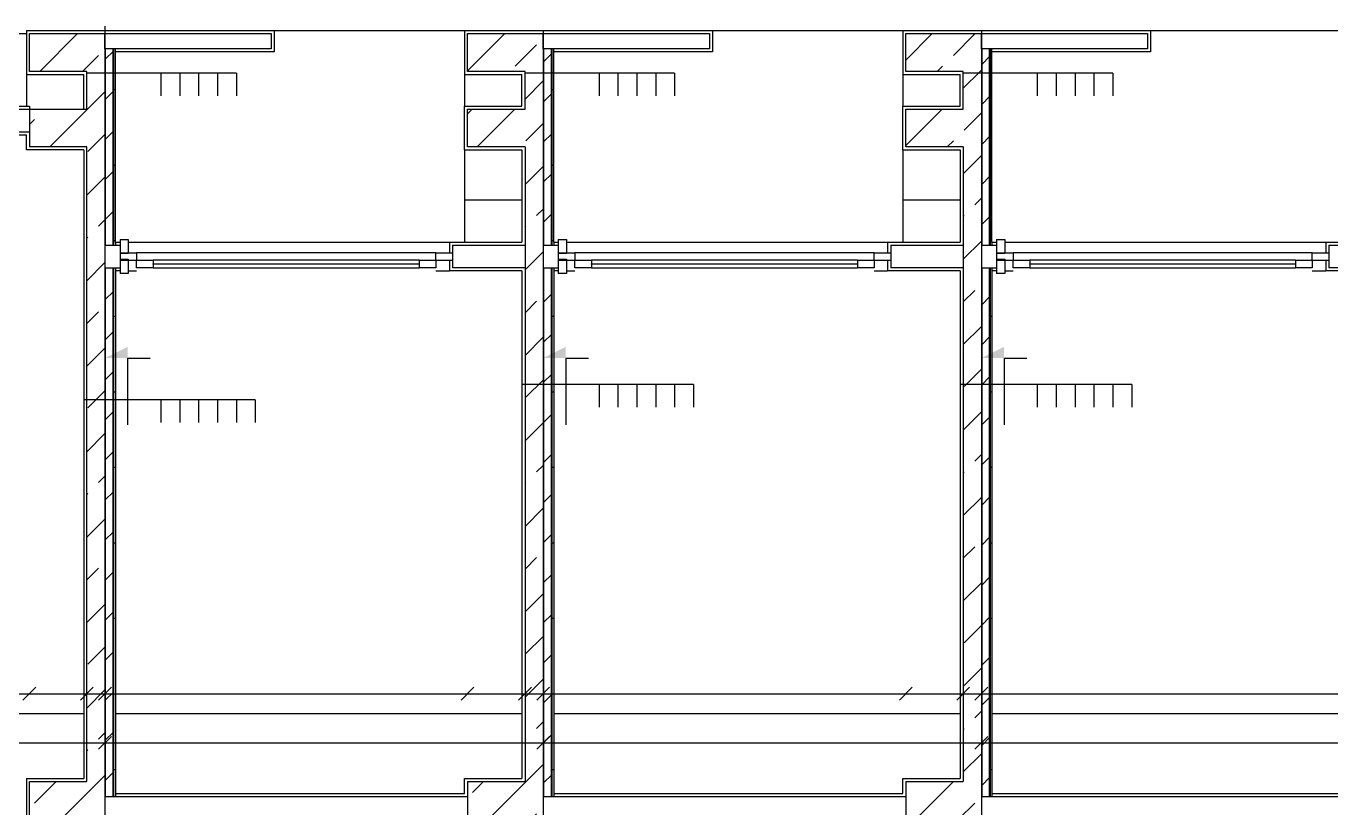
# Model space of a CAD drawing. Header units: metres. Extents: x -220 to 294, y -29 to 18.
# Drawn here: x -185.594 to -183.435, y -5.064 to -3.77 of the extents above; entities that cross this region are included whole.
import ezdxf

# ---------------------------------------------------------------- set-up
doc = ezdxf.new("R2010")
doc.units = ezdxf.units.M
doc.header["$MEASUREMENT"] = 0
doc.linetypes.add('DASHED4', pattern=[0.1875, 0.125, -0.0625])
for name, color, linetype in [('Cizgi', 7, 'Continuous'), ('Kesit_Kot', 7, 'Continuous'), ('Olculendirme', 7, 'Continuous'), ('Rota', 7, 'Continuous'), ('Standart', 7, 'Continuous'), ('Tarama', 7, 'Continuous')]:
    doc.layers.add(name, color=color, linetype=linetype)

msp = doc.modelspace()

# ---------------------------------------------------------------- hatches: boundary and pattern name
at = {"layer": 'Kesit_Kot', "linetype": 'Continuous', "lineweight": -3}
for points in [[(-185.4635, -4.3193), (-185.426, -4.3006), (-185.426, -4.3193)], [(-184.7385, -4.3193), (-184.701, -4.3006), (-184.701, -4.3193)], [(-184.0135, -4.3193), (-183.976, -4.3006), (-183.976, -4.3193)]]:
    msp.add_hatch(color=216, dxfattribs=at).paths.add_polyline_path(points)
at = {"layer": 'Tarama', "linetype": 'Continuous', "lineweight": -3}
h = msp.add_hatch(dxfattribs=at)
h.set_pattern_fill('ANSI33', color=58, scale=0.4, style=0)
h.paths.add_polyline_path([(-185.5885, -3.8449), (-185.5885, -3.7824), (-185.4635, -3.7824), (-185.4635, -3.8449)])
h = msp.add_hatch(dxfattribs=at)
h.set_pattern_fill('ANSI33', color=58, scale=0.4, style=0)
h.paths.add_polyline_path([(-184.8635, -3.8449), (-184.8635, -3.7824), (-184.7385, -3.7824), (-184.7385, -3.8449)])
h = msp.add_hatch(dxfattribs=at)
h.set_pattern_fill('ANSI33', color=58, scale=0.4, style=0)
h.paths.add_polyline_path([(-184.1385, -3.8449), (-184.1385, -3.7824), (-184.0135, -3.7824), (-184.0135, -3.8449)])
h = msp.add_hatch(dxfattribs=at)
h.set_pattern_fill('DOTS', color=38, scale=0.8, style=0)
h.paths.add_polyline_path([(-185.4635, -4.1324), (-185.4635, -3.8074), (-185.4623, -3.8074), (-185.4623, -4.1324)])
h = msp.add_hatch(dxfattribs=at)
h.set_pattern_fill('SACNCR', color=58, scale=0.5, style=0)
h.paths.add_polyline_path([(-185.4623, -4.1324), (-185.4623, -3.8074), (-185.4498, -3.8074), (-185.4498, -4.1324)])
h = msp.add_hatch(dxfattribs=at)
h.set_pattern_fill('DOTS', color=58, scale=0.8, style=0)
h.paths.add_polyline_path([(-185.4498, -4.1324), (-185.4498, -3.8074), (-185.4485, -3.8074), (-185.4485, -4.1324)])
h = msp.add_hatch(dxfattribs=at)
h.set_pattern_fill('NET', color=163, style=0)
h.paths.add_polyline_path([(-185.4485, -4.1324), (-185.4485, -3.8074), (-185.446, -3.8074), (-185.446, -4.1324)])
h = msp.add_hatch(dxfattribs=at)
h.set_pattern_fill('DOTS', color=38, scale=0.8, style=0)
h.paths.add_polyline_path([(-184.7385, -4.1324), (-184.7385, -3.8074), (-184.7373, -3.8074), (-184.7373, -4.1324)])
h = msp.add_hatch(dxfattribs=at)
h.set_pattern_fill('SACNCR', color=58, scale=0.5, style=0)
h.paths.add_polyline_path([(-184.7373, -4.1324), (-184.7373, -3.8074), (-184.7248, -3.8074), (-184.7248, -4.1324)])
h = msp.add_hatch(dxfattribs=at)
h.set_pattern_fill('DOTS', color=58, scale=0.8, style=0)
h.paths.add_polyline_path([(-184.7248, -4.1324), (-184.7248, -3.8074), (-184.7235, -3.8074), (-184.7235, -4.1324)])
h = msp.add_hatch(dxfattribs=at)
h.set_pattern_fill('NET', color=163, style=0)
h.paths.add_polyline_path([(-184.7235, -4.1324), (-184.7235, -3.8074), (-184.721, -3.8074), (-184.721, -4.1324)])
h = msp.add_hatch(dxfattribs=at)
h.set_pattern_fill('DOTS', color=38, scale=0.8, style=0)
h.paths.add_polyline_path([(-184.0135, -4.1324), (-184.0135, -3.8074), (-184.0123, -3.8074), (-184.0123, -4.1324)])
h = msp.add_hatch(dxfattribs=at)
h.set_pattern_fill('SACNCR', color=58, scale=0.5, style=0)
h.paths.add_polyline_path([(-184.0123, -4.1324), (-184.0123, -3.8074), (-183.9998, -3.8074), (-183.9998, -4.1324)])
h = msp.add_hatch(dxfattribs=at)
h.set_pattern_fill('DOTS', color=58, scale=0.8, style=0)
h.paths.add_polyline_path([(-183.9998, -4.1324), (-183.9998, -3.8074), (-183.9985, -3.8074), (-183.9985, -4.1324)])
h = msp.add_hatch(dxfattribs=at)
h.set_pattern_fill('NET', color=163, style=0)
h.paths.add_polyline_path([(-183.9985, -4.1324), (-183.9985, -3.8074), (-183.996, -3.8074), (-183.996, -4.1324)])
h = msp.add_hatch(dxfattribs=at)
h.set_pattern_fill('ANSI33', color=58, scale=0.4, style=0)
h.paths.add_polyline_path([(-185.4935, -3.9074), (-185.4935, -3.8449), (-185.4635, -3.8449), (-185.4635, -3.9074)])
h = msp.add_hatch(dxfattribs=at)
h.set_pattern_fill('ANSI33', color=58, scale=0.4, style=0)
h.paths.add_polyline_path([(-184.7685, -3.9074), (-184.7685, -3.8449), (-184.7385, -3.8449), (-184.7385, -3.9074)])
h = msp.add_hatch(dxfattribs=at)
h.set_pattern_fill('ANSI33', color=58, scale=0.4, style=0)
h.paths.add_polyline_path([(-184.0435, -3.9074), (-184.0435, -3.8449), (-184.0135, -3.8449), (-184.0135, -3.9074)])
h = msp.add_hatch(dxfattribs=at)
h.set_pattern_fill('ANSI33', color=58, scale=0.4, style=0)
h.paths.add_polyline_path([(-185.5885, -3.9699), (-185.5885, -3.9074), (-185.4635, -3.9074), (-185.4635, -3.9699)])
h = msp.add_hatch(dxfattribs=at)
h.set_pattern_fill('ANSI33', color=58, scale=0.4, style=0)
h.paths.add_polyline_path([(-184.8635, -3.9699), (-184.8635, -3.9074), (-184.7385, -3.9074), (-184.7385, -3.9699)])
h = msp.add_hatch(dxfattribs=at)
h.set_pattern_fill('ANSI33', color=58, scale=0.4, style=0)
h.paths.add_polyline_path([(-184.1385, -3.9699), (-184.1385, -3.9074), (-184.0135, -3.9074), (-184.0135, -3.9699)])
h = msp.add_hatch(dxfattribs=at)
h.set_pattern_fill('ANSI33', color=58, scale=0.4, style=0)
h.paths.add_polyline_path([(-185.4935, -5.0199), (-185.4935, -3.9699), (-185.4635, -3.9699), (-185.4635, -5.0199)])
h = msp.add_hatch(dxfattribs=at)
h.set_pattern_fill('ANSI33', color=58, scale=0.4, style=0)
h.paths.add_polyline_path([(-184.7685, -5.0199), (-184.7685, -3.9699), (-184.7385, -3.9699), (-184.7385, -5.0199)])
h = msp.add_hatch(dxfattribs=at)
h.set_pattern_fill('ANSI33', color=58, scale=0.4, style=0)
h.paths.add_polyline_path([(-184.0435, -5.0199), (-184.0435, -3.9699), (-184.0135, -3.9699), (-184.0135, -5.0199)])
h = msp.add_hatch(dxfattribs=at)
h.set_pattern_fill('DOTS', color=38, scale=0.8, style=0)
h.paths.add_polyline_path([(-185.4635, -5.0449), (-185.4635, -4.1699), (-185.4623, -4.1699), (-185.4623, -5.0449)])
h = msp.add_hatch(dxfattribs=at)
h.set_pattern_fill('SACNCR', color=58, scale=0.5, style=0)
h.paths.add_polyline_path([(-185.4623, -5.0449), (-185.4623, -4.1699), (-185.4498, -4.1699), (-185.4498, -5.0449)])
h = msp.add_hatch(dxfattribs=at)
h.set_pattern_fill('DOTS', color=58, scale=0.8, style=0)
h.paths.add_polyline_path([(-185.4498, -5.0449), (-185.4498, -4.1699), (-185.4485, -4.1699), (-185.4485, -5.0449)])
h = msp.add_hatch(dxfattribs=at)
h.set_pattern_fill('NET', color=163, style=0)
h.paths.add_polyline_path([(-185.4485, -5.0449), (-185.4485, -4.1699), (-185.446, -4.1699), (-185.446, -5.0449)])
h = msp.add_hatch(dxfattribs=at)
h.set_pattern_fill('DOTS', color=38, scale=0.8, style=0)
h.paths.add_polyline_path([(-184.7385, -5.0449), (-184.7385, -4.1699), (-184.7373, -4.1699), (-184.7373, -5.0449)])
h = msp.add_hatch(dxfattribs=at)
h.set_pattern_fill('SACNCR', color=58, scale=0.5, style=0)
h.paths.add_polyline_path([(-184.7373, -5.0449), (-184.7373, -4.1699), (-184.7248, -4.1699), (-184.7248, -5.0449)])
h = msp.add_hatch(dxfattribs=at)
h.set_pattern_fill('DOTS', color=58, scale=0.8, style=0)
h.paths.add_polyline_path([(-184.7248, -5.0449), (-184.7248, -4.1699), (-184.7235, -4.1699), (-184.7235, -5.0449)])
h = msp.add_hatch(dxfattribs=at)
h.set_pattern_fill('NET', color=163, style=0)
h.paths.add_polyline_path([(-184.7235, -5.0449), (-184.7235, -4.1699), (-184.721, -4.1699), (-184.721, -5.0449)])
h = msp.add_hatch(dxfattribs=at)
h.set_pattern_fill('DOTS', color=38, scale=0.8, style=0)
h.paths.add_polyline_path([(-184.0135, -5.0449), (-184.0135, -4.1699), (-184.0123, -4.1699), (-184.0123, -5.0449)])
h = msp.add_hatch(dxfattribs=at)
h.set_pattern_fill('SACNCR', color=58, scale=0.5, style=0)
h.paths.add_polyline_path([(-184.0123, -5.0449), (-184.0123, -4.1699), (-183.9998, -4.1699), (-183.9998, -5.0449)])
h = msp.add_hatch(dxfattribs=at)
h.set_pattern_fill('DOTS', color=58, scale=0.8, style=0)
h.paths.add_polyline_path([(-183.9998, -5.0449), (-183.9998, -4.1699), (-183.9985, -4.1699), (-183.9985, -5.0449)])
h = msp.add_hatch(dxfattribs=at)
h.set_pattern_fill('NET', color=163, style=0)
h.paths.add_polyline_path([(-183.9985, -5.0449), (-183.9985, -4.1699), (-183.996, -4.1699), (-183.996, -5.0449)])
h = msp.add_hatch(dxfattribs=at)
h.set_pattern_fill('ANSI33', color=58, scale=0.4, style=0)
h.paths.add_polyline_path([(-185.5885, -5.0824), (-185.5885, -5.0199), (-185.4635, -5.0199), (-185.4635, -5.0824)])
h = msp.add_hatch(dxfattribs=at)
h.set_pattern_fill('ANSI33', color=58, scale=0.4, style=0)
h.paths.add_polyline_path([(-184.8635, -5.0824), (-184.8635, -5.0199), (-184.7385, -5.0199), (-184.7385, -5.0824)])
h = msp.add_hatch(dxfattribs=at)
h.set_pattern_fill('ANSI33', color=58, scale=0.4, style=0)
h.paths.add_polyline_path([(-184.1385, -5.0824), (-184.1385, -5.0199), (-184.0135, -5.0199), (-184.0135, -5.0824)])

# ---------------------------------------------------------------- linework, layer by layer
at = {"layer": 'Cizgi', "color": 73, "linetype": 'DASHED4', "lineweight": -3}
for points in [[(-184.7385, -2.2699), (-184.7385, -3.7774)], [(-184.0135, -2.2699), (-184.0135, -3.7774)], [(-185.4635, -3.7699), (-185.4635, -6.2074)], [(-184.7385, -3.7774), (-184.7385, -6.2074)], [(-184.0135, -3.7774), (-184.0135, -6.2074)]]:
    msp.add_lwpolyline(points, dxfattribs=at)
at = {"layer": 'Cizgi', "color": 241, "linetype": 'Continuous', "lineweight": -3}
for points in [[(-185.5935, -3.7774), (-185.5935, -3.7824)], [(-185.5935, -3.7774), (-185.4635, -3.7774)], [(-185.4635, -3.7699), (-185.4635, -3.7774)], [(-185.4635, -3.7774), (-185.4635, -3.7824)], [(-185.1835, -3.7774), (-185.1835, -3.8124)], [(-184.8685, -3.7774), (-184.8685, -3.8499)], [(-184.8685, -3.7774), (-184.7385, -3.7774)], [(-184.7385, -3.7774), (-184.7385, -3.7824)], [(-184.4585, -3.7774), (-184.4585, -3.8124)], [(-184.1435, -3.7774), (-184.1435, -3.8499)], [(-184.1435, -3.7774), (-184.0135, -3.7774)], [(-184.0135, -3.7774), (-184.0135, -3.7824)], [(-183.7335, -3.7774), (-183.7335, -3.8124)], [(-185.5935, -3.7824), (-185.5935, -3.8499)], [(-185.1835, -3.8124), (-185.446, -3.8124)], [(-184.4585, -3.8124), (-184.721, -3.8124)], [(-183.7335, -3.8124), (-183.996, -3.8124)], [(-185.5935, -3.8499), (-185.4985, -3.8499)], [(-185.4985, -3.9074), (-185.4985, -3.8499)], [(-184.8685, -3.8499), (-184.7735, -3.8499)], [(-184.7735, -3.9024), (-184.7735, -3.8499)], [(-184.1435, -3.8499), (-184.0485, -3.8499)], [(-184.0485, -3.9024), (-184.0485, -3.8499)], [(-185.6135, -3.9024), (-185.5885, -3.9024)], [(-185.5885, -3.9024), (-185.5885, -3.9074)], [(-184.8685, -3.9749), (-184.8685, -3.9024)], [(-184.8685, -3.9024), (-184.7735, -3.9024)], [(-184.1435, -3.9749), (-184.1435, -3.9024)], [(-184.1435, -3.9024), (-184.0485, -3.9024)], [(-185.6135, -3.9499), (-185.5935, -3.9499)], [(-185.5935, -3.9749), (-185.5935, -3.9499)], [(-185.4985, -3.9749), (-185.5935, -3.9749)], [(-185.4985, -3.9749), (-185.4985, -4.9074)], [(-184.8685, -3.9749), (-184.7735, -3.9749)], [(-184.7735, -3.9749), (-184.7735, -4.0574)], [(-184.1435, -3.9749), (-184.0485, -3.9749)], [(-184.0485, -3.9749), (-184.0485, -4.0574)], [(-184.7735, -4.0574), (-184.7735, -4.1274)], [(-184.0485, -4.0574), (-184.0485, -4.1274)], [(-185.446, -4.1274), (-185.4385, -4.1274)], [(-184.8935, -4.1274), (-184.8935, -4.1449)], [(-184.8935, -4.1274), (-184.7735, -4.1274)], [(-184.721, -4.1274), (-184.7135, -4.1274)], [(-184.1685, -4.1274), (-184.1685, -4.1449)], [(-184.1685, -4.1274), (-184.0485, -4.1274)], [(-183.996, -4.1274), (-183.9885, -4.1274)], [(-183.4435, -4.1274), (-183.4435, -4.1449)], [(-183.4435, -4.1274), (-183.3235, -4.1274)], [(-184.8935, -4.1574), (-184.8935, -4.1749)], [(-184.1685, -4.1574), (-184.1685, -4.1749)], [(-183.4435, -4.1574), (-183.4435, -4.1749)], [(-185.4385, -4.1749), (-185.446, -4.1749)], [(-184.7735, -4.1749), (-184.8935, -4.1749)], [(-184.7735, -4.1749), (-184.7735, -4.9074)], [(-184.7135, -4.1749), (-184.721, -4.1749)], [(-184.0485, -4.1749), (-184.1685, -4.1749)], [(-184.0485, -4.1749), (-184.0485, -4.9074)], [(-183.9885, -4.1749), (-183.996, -4.1749)], [(-183.3235, -4.1749), (-183.4435, -4.1749)], [(-185.4985, -4.9074), (-185.4985, -5.0149)], [(-184.7735, -4.9074), (-184.7735, -5.0149)], [(-184.0485, -4.9074), (-184.0485, -5.0149)], [(-185.5935, -5.0149), (-185.5935, -5.0874)], [(-185.5935, -5.0149), (-185.4985, -5.0149)], [(-184.8685, -5.0399), (-184.8685, -5.0149)], [(-184.8685, -5.0149), (-184.7735, -5.0149)], [(-184.1435, -5.0399), (-184.1435, -5.0149)], [(-184.1435, -5.0149), (-184.0485, -5.0149)], [(-185.446, -5.0399), (-184.8685, -5.0399)], [(-184.721, -5.0399), (-184.1435, -5.0399)], [(-183.996, -5.0399), (-183.4185, -5.0399)]]:
    msp.add_lwpolyline(points, dxfattribs=at)
at = {"layer": 'Cizgi', "color": 118, "linetype": 'Continuous', "lineweight": -3}
for points in [[(-185.4635, -3.7774), (-184.8685, -3.7774)], [(-184.7385, -3.7774), (-184.1435, -3.7774)], [(-184.0135, -3.7774), (-183.4185, -3.7774)], [(-186.1885, -3.7824), (-185.5935, -3.7824)], [(-185.5935, -3.8499), (-185.5935, -3.9024)], [(-184.8685, -3.8499), (-184.8685, -3.9024)], [(-184.1435, -3.8499), (-184.1435, -3.9024)], [(-184.8685, -3.9749), (-184.8685, -4.0574)], [(-184.1435, -3.9749), (-184.1435, -4.0574)], [(-184.8685, -4.0574), (-184.7735, -4.0574)], [(-184.8685, -4.0574), (-184.8685, -4.1274)], [(-184.1435, -4.0574), (-184.0485, -4.0574)], [(-184.1435, -4.0574), (-184.1435, -4.1274)], [(-185.4248, -4.1274), (-184.8935, -4.1274)], [(-184.6998, -4.1274), (-184.1685, -4.1274)], [(-183.9748, -4.1274), (-183.4435, -4.1274)], [(-185.4248, -4.1749), (-185.411, -4.1749)], [(-184.916, -4.1749), (-184.8935, -4.1749)], [(-184.6998, -4.1749), (-184.686, -4.1749)], [(-184.191, -4.1749), (-184.1685, -4.1749)], [(-183.9748, -4.1749), (-183.961, -4.1749)], [(-183.466, -4.1749), (-183.4435, -4.1749)], [(-186.1748, -4.9074), (-185.4985, -4.9074)], [(-185.446, -4.9074), (-184.7735, -4.9074)], [(-184.721, -4.9074), (-184.0485, -4.9074)], [(-183.996, -4.9074), (-183.3235, -4.9074)]]:
    msp.add_lwpolyline(points, dxfattribs=at)
at = {"layer": 'Cizgi', "color": 7, "linetype": 'Continuous', "lineweight": -3}
for points in [[(-185.5885, -3.7824), (-185.4635, -3.7824)], [(-185.5885, -3.8449), (-185.5885, -3.7824)], [(-185.4635, -3.7824), (-185.4635, -4.1324)], [(-184.8635, -3.7824), (-184.7385, -3.7824)], [(-184.8635, -3.8449), (-184.8635, -3.7824)], [(-184.7385, -3.7824), (-184.7385, -4.1324)], [(-184.1385, -3.7824), (-184.0135, -3.7824)], [(-184.1385, -3.8449), (-184.1385, -3.7824)], [(-184.0135, -3.7824), (-184.0135, -4.1324)], [(-185.4935, -3.8449), (-185.5885, -3.8449)], [(-185.4935, -3.9074), (-185.4935, -3.8449)], [(-184.7685, -3.8449), (-184.8635, -3.8449)], [(-184.7685, -3.9074), (-184.7685, -3.8449)], [(-184.0435, -3.8449), (-184.1385, -3.8449)], [(-184.0435, -3.9074), (-184.0435, -3.8449)], [(-185.5885, -3.9074), (-185.4985, -3.9074)], [(-185.5885, -3.9074), (-185.5885, -3.9449)], [(-185.4985, -3.9074), (-185.4935, -3.9074)], [(-184.8635, -3.9074), (-184.7685, -3.9074)], [(-184.8635, -3.9699), (-184.8635, -3.9074)], [(-184.1385, -3.9074), (-184.0435, -3.9074)], [(-184.1385, -3.9699), (-184.1385, -3.9074)], [(-185.5885, -3.9449), (-185.5885, -3.9699)], [(-185.4935, -3.9699), (-185.5885, -3.9699)], [(-185.4935, -5.0199), (-185.4935, -3.9699)], [(-184.7685, -3.9699), (-184.8635, -3.9699)], [(-184.7685, -3.9699), (-184.7685, -4.1324)], [(-184.0435, -3.9699), (-184.1385, -3.9699)], [(-184.0435, -3.9699), (-184.0435, -4.1324)], [(-185.4635, -4.1324), (-185.4635, -4.1699)], [(-184.7685, -4.1324), (-184.7685, -4.1699)], [(-184.7385, -4.1324), (-184.7385, -4.1699)], [(-184.0435, -4.1324), (-184.0435, -4.1699)], [(-184.0135, -4.1324), (-184.0135, -4.1699)], [(-185.4635, -4.1699), (-185.4635, -5.0449)], [(-184.7685, -4.1699), (-184.7685, -5.0199)], [(-184.7385, -4.1699), (-184.7385, -5.0449)], [(-184.0435, -4.1699), (-184.0435, -5.0199)], [(-184.0135, -4.1699), (-184.0135, -5.0449)], [(-185.5885, -5.0199), (-185.4935, -5.0199)], [(-185.5885, -5.0824), (-185.5885, -5.0199)], [(-184.8635, -5.0199), (-184.7685, -5.0199)], [(-184.8635, -5.0199), (-184.8635, -5.0449)], [(-184.1385, -5.0199), (-184.0435, -5.0199)], [(-184.1385, -5.0199), (-184.1385, -5.0449)], [(-185.4635, -5.0449), (-185.4635, -5.0824)], [(-184.8635, -5.0449), (-184.8635, -5.0824)], [(-184.7385, -5.0449), (-184.7385, -5.0824)], [(-184.1385, -5.0449), (-184.1385, -5.0824)], [(-184.0135, -5.0449), (-184.0135, -5.0824)]]:
    msp.add_lwpolyline(points, dxfattribs=at)
at = {"layer": 'Cizgi', "color": 59, "linetype": 'Continuous', "lineweight": -3}
for points in [[(-185.4635, -3.7824), (-185.446, -3.7824)], [(-184.7385, -3.7824), (-184.721, -3.7824)], [(-184.0135, -3.7824), (-183.996, -3.7824)], [(-185.446, -4.1274), (-185.446, -3.8074)], [(-184.721, -4.1274), (-184.721, -3.8074)], [(-183.996, -4.1274), (-183.996, -3.8074)], [(-185.446, -4.1274), (-185.446, -4.1324)], [(-184.721, -4.1274), (-184.721, -4.1324)], [(-183.996, -4.1274), (-183.996, -4.1324)], [(-185.446, -4.1699), (-185.446, -4.1749)], [(-185.446, -4.1749), (-185.446, -4.9074)], [(-184.721, -4.1699), (-184.721, -4.1749)], [(-184.721, -4.1749), (-184.721, -4.9074)], [(-183.996, -4.1699), (-183.996, -4.1749)], [(-183.996, -4.1749), (-183.996, -4.9074)], [(-185.446, -4.9074), (-185.446, -5.0399)], [(-184.721, -4.9074), (-184.721, -5.0399)], [(-183.996, -4.9074), (-183.996, -5.0399)], [(-185.446, -5.0399), (-185.446, -5.0449)], [(-184.721, -5.0399), (-184.721, -5.0449)], [(-183.996, -5.0399), (-183.996, -5.0449)]]:
    msp.add_lwpolyline(points, dxfattribs=at)
at = {"layer": 'Cizgi', "color": 38, "linetype": 'Continuous', "lineweight": -3}
for points in [[(-185.4623, -4.1324), (-185.4623, -3.8074)], [(-185.4498, -4.1324), (-185.4498, -3.8074)], [(-185.4485, -4.1324), (-185.4485, -3.8074)], [(-184.7373, -4.1324), (-184.7373, -3.8074)], [(-184.7248, -4.1324), (-184.7248, -3.8074)], [(-184.7235, -4.1324), (-184.7235, -3.8074)], [(-184.0123, -4.1324), (-184.0123, -3.8074)], [(-183.9998, -4.1324), (-183.9998, -3.8074)], [(-183.9985, -4.1324), (-183.9985, -3.8074)], [(-185.4623, -5.0449), (-185.4623, -4.1699)], [(-185.4498, -5.0449), (-185.4498, -4.1699)], [(-185.4485, -5.0449), (-185.4485, -4.1699)], [(-184.7373, -5.0449), (-184.7373, -4.1699)], [(-184.7248, -5.0449), (-184.7248, -4.1699)], [(-184.7235, -5.0449), (-184.7235, -4.1699)], [(-184.0123, -5.0449), (-184.0123, -4.1699)], [(-183.9998, -5.0449), (-183.9998, -4.1699)], [(-183.9985, -5.0449), (-183.9985, -4.1699)]]:
    msp.add_lwpolyline(points, dxfattribs=at)
at = {"layer": 'Cizgi', "color": 166, "linetype": 'Continuous', "lineweight": -3}
for points in [[(-186.1885, -3.9074), (-185.5885, -3.9074)], [(-186.1748, -3.9449), (-185.5885, -3.9449)], [(-185.4635, -4.1324), (-185.446, -4.1324)], [(-185.446, -4.1324), (-185.4385, -4.1324)], [(-185.4385, -4.1324), (-185.4385, -4.1449)], [(-184.8885, -4.1324), (-184.8885, -4.1449)], [(-184.8885, -4.1324), (-184.7685, -4.1324)], [(-184.7385, -4.1324), (-184.721, -4.1324)], [(-184.721, -4.1324), (-184.7135, -4.1324)], [(-184.7135, -4.1324), (-184.7135, -4.1449)], [(-184.1635, -4.1324), (-184.1635, -4.1449)], [(-184.1635, -4.1324), (-184.0435, -4.1324)], [(-184.0135, -4.1324), (-183.996, -4.1324)], [(-183.996, -4.1324), (-183.9885, -4.1324)], [(-183.9885, -4.1324), (-183.9885, -4.1449)], [(-183.4385, -4.1324), (-183.4385, -4.1449)], [(-183.4385, -4.1324), (-183.3185, -4.1324)], [(-185.4385, -4.1449), (-185.4385, -4.1464)], [(-185.4385, -4.1464), (-185.4385, -4.1558)], [(-185.4385, -4.1558), (-185.4385, -4.1574)], [(-185.4385, -4.1574), (-185.4385, -4.1699)], [(-184.8885, -4.1449), (-184.8885, -4.1574)], [(-184.8885, -4.1574), (-184.8885, -4.1699)], [(-184.7135, -4.1449), (-184.7135, -4.1464)], [(-184.7135, -4.1464), (-184.7135, -4.1558)], [(-184.7135, -4.1558), (-184.7135, -4.1574)], [(-184.7135, -4.1574), (-184.7135, -4.1699)], [(-184.1635, -4.1449), (-184.1635, -4.1574)], [(-184.1635, -4.1574), (-184.1635, -4.1699)], [(-183.9885, -4.1449), (-183.9885, -4.1464)], [(-183.9885, -4.1464), (-183.9885, -4.1558)], [(-183.9885, -4.1558), (-183.9885, -4.1574)], [(-183.9885, -4.1574), (-183.9885, -4.1699)], [(-183.4385, -4.1449), (-183.4385, -4.1574)], [(-183.4385, -4.1574), (-183.4385, -4.1699)], [(-185.4635, -4.1699), (-185.446, -4.1699)], [(-185.446, -4.1699), (-185.4385, -4.1699)], [(-184.7685, -4.1699), (-184.8885, -4.1699)], [(-184.7385, -4.1699), (-184.721, -4.1699)], [(-184.721, -4.1699), (-184.7135, -4.1699)], [(-184.0435, -4.1699), (-184.1635, -4.1699)], [(-184.0135, -4.1699), (-183.996, -4.1699)], [(-183.996, -4.1699), (-183.9885, -4.1699)], [(-183.3185, -4.1699), (-183.4385, -4.1699)], [(-185.4635, -5.0449), (-185.446, -5.0449)], [(-185.446, -5.0449), (-184.8635, -5.0449)], [(-184.7385, -5.0449), (-184.721, -5.0449)], [(-184.721, -5.0449), (-184.1385, -5.0449)], [(-184.0135, -5.0449), (-183.996, -5.0449)], [(-183.996, -5.0449), (-183.4135, -5.0449)]]:
    msp.add_lwpolyline(points, dxfattribs=at)
at = {"layer": 'Cizgi', "color": 173, "linetype": 'Continuous', "lineweight": -3}
for points in [[(-185.4385, -4.123), (-185.4385, -4.1274)], [(-185.4385, -4.123), (-185.4248, -4.123)], [(-185.4248, -4.123), (-185.4248, -4.1449)], [(-184.7135, -4.123), (-184.7135, -4.1274)], [(-184.7135, -4.123), (-184.6998, -4.123)], [(-184.6998, -4.123), (-184.6998, -4.1449)], [(-183.9885, -4.123), (-183.9885, -4.1274)], [(-183.9885, -4.123), (-183.9748, -4.123)], [(-183.9748, -4.123), (-183.9748, -4.1449)], [(-185.4385, -4.1274), (-185.4385, -4.1324)], [(-184.7135, -4.1274), (-184.7135, -4.1324)], [(-183.9885, -4.1274), (-183.9885, -4.1324)], [(-185.4385, -4.1449), (-185.4248, -4.1449)], [(-185.4248, -4.1464), (-185.4385, -4.1464)], [(-185.4385, -4.1558), (-185.4248, -4.1558)], [(-185.4385, -4.1574), (-185.4248, -4.1574)], [(-185.4248, -4.1449), (-185.411, -4.1449)], [(-185.4248, -4.1449), (-185.4248, -4.1464)], [(-185.4248, -4.1558), (-185.4248, -4.1574)], [(-185.4248, -4.1574), (-185.411, -4.1574)], [(-185.4248, -4.1574), (-185.4248, -4.1793)], [(-185.411, -4.1449), (-185.411, -4.1574)], [(-185.411, -4.1699), (-185.411, -4.1574)], [(-185.411, -4.1574), (-185.3835, -4.1574)], [(-185.3835, -4.1574), (-185.3835, -4.1634)], [(-185.3835, -4.1637), (-185.3835, -4.1634)], [(-185.3835, -4.1634), (-184.9435, -4.1634)], [(-185.3835, -4.1637), (-185.3835, -4.1699)], [(-184.9435, -4.1637), (-185.3835, -4.1637)], [(-184.9435, -4.1574), (-184.9435, -4.1634)], [(-184.9435, -4.1574), (-184.916, -4.1574)], [(-184.9435, -4.1634), (-184.9435, -4.1637)], [(-184.9435, -4.1637), (-184.9435, -4.1699)], [(-184.916, -4.1574), (-184.916, -4.1449)], [(-184.916, -4.1449), (-184.8935, -4.1449)], [(-184.916, -4.1574), (-184.8935, -4.1574)], [(-184.916, -4.1574), (-184.916, -4.1699)], [(-184.8935, -4.1449), (-184.8885, -4.1449)], [(-184.8935, -4.1574), (-184.8885, -4.1574)], [(-184.7135, -4.1449), (-184.6998, -4.1449)], [(-184.6998, -4.1464), (-184.7135, -4.1464)], [(-184.7135, -4.1558), (-184.6998, -4.1558)], [(-184.7135, -4.1574), (-184.6998, -4.1574)], [(-184.6998, -4.1449), (-184.686, -4.1449)], [(-184.6998, -4.1449), (-184.6998, -4.1464)], [(-184.6998, -4.1558), (-184.6998, -4.1574)], [(-184.6998, -4.1574), (-184.686, -4.1574)], [(-184.6998, -4.1574), (-184.6998, -4.1793)], [(-184.686, -4.1449), (-184.686, -4.1574)], [(-184.686, -4.1699), (-184.686, -4.1574)], [(-184.686, -4.1574), (-184.6585, -4.1574)], [(-184.6585, -4.1574), (-184.6585, -4.1634)], [(-184.6585, -4.1637), (-184.6585, -4.1634)], [(-184.6585, -4.1634), (-184.2185, -4.1634)], [(-184.6585, -4.1637), (-184.6585, -4.1699)], [(-184.2185, -4.1637), (-184.6585, -4.1637)], [(-184.2185, -4.1574), (-184.2185, -4.1634)], [(-184.2185, -4.1574), (-184.191, -4.1574)], [(-184.2185, -4.1634), (-184.2185, -4.1637)], [(-184.2185, -4.1637), (-184.2185, -4.1699)], [(-184.191, -4.1574), (-184.191, -4.1449)], [(-184.191, -4.1449), (-184.1685, -4.1449)], [(-184.191, -4.1574), (-184.1685, -4.1574)], [(-184.191, -4.1574), (-184.191, -4.1699)], [(-184.1685, -4.1449), (-184.1635, -4.1449)], [(-184.1685, -4.1574), (-184.1635, -4.1574)], [(-183.9885, -4.1449), (-183.9748, -4.1449)], [(-183.9748, -4.1464), (-183.9885, -4.1464)], [(-183.9885, -4.1558), (-183.9748, -4.1558)], [(-183.9885, -4.1574), (-183.9748, -4.1574)], [(-183.9748, -4.1449), (-183.961, -4.1449)], [(-183.9748, -4.1449), (-183.9748, -4.1464)], [(-183.9748, -4.1558), (-183.9748, -4.1574)], [(-183.9748, -4.1574), (-183.961, -4.1574)], [(-183.9748, -4.1574), (-183.9748, -4.1793)], [(-183.961, -4.1449), (-183.961, -4.1574)], [(-183.961, -4.1699), (-183.961, -4.1574)], [(-183.961, -4.1574), (-183.9335, -4.1574)], [(-183.9335, -4.1574), (-183.9335, -4.1634)], [(-183.9335, -4.1637), (-183.9335, -4.1634)], [(-183.9335, -4.1634), (-183.4935, -4.1634)], [(-183.9335, -4.1637), (-183.9335, -4.1699)], [(-183.4935, -4.1637), (-183.9335, -4.1637)], [(-183.4935, -4.1574), (-183.4935, -4.1634)], [(-183.4935, -4.1574), (-183.466, -4.1574)], [(-183.4935, -4.1634), (-183.4935, -4.1637)], [(-183.4935, -4.1637), (-183.4935, -4.1699)], [(-183.466, -4.1574), (-183.466, -4.1449)], [(-183.466, -4.1449), (-183.4435, -4.1449)], [(-183.466, -4.1574), (-183.4435, -4.1574)], [(-183.466, -4.1574), (-183.466, -4.1699)], [(-183.4435, -4.1449), (-183.4385, -4.1449)], [(-183.4435, -4.1574), (-183.4385, -4.1574)], [(-185.4385, -4.1699), (-185.4385, -4.1749)], [(-185.4385, -4.1749), (-185.4385, -4.1793)], [(-185.4248, -4.1793), (-185.4385, -4.1793)], [(-185.3835, -4.1699), (-185.411, -4.1699)], [(-184.916, -4.1699), (-184.9435, -4.1699)], [(-184.7135, -4.1699), (-184.7135, -4.1749)], [(-184.7135, -4.1749), (-184.7135, -4.1793)], [(-184.6998, -4.1793), (-184.7135, -4.1793)], [(-184.6585, -4.1699), (-184.686, -4.1699)], [(-184.191, -4.1699), (-184.2185, -4.1699)], [(-183.9885, -4.1699), (-183.9885, -4.1749)], [(-183.9885, -4.1749), (-183.9885, -4.1793)], [(-183.9748, -4.1793), (-183.9885, -4.1793)], [(-183.9335, -4.1699), (-183.961, -4.1699)], [(-183.466, -4.1699), (-183.4935, -4.1699)]]:
    msp.add_lwpolyline(points, dxfattribs=at)
at = {"layer": 'Cizgi', "color": 98, "linetype": 'Continuous', "lineweight": -3}
for points in [[(-184.916, -4.1449), (-185.411, -4.1449)], [(-184.9435, -4.1574), (-185.3835, -4.1574)], [(-184.191, -4.1449), (-184.686, -4.1449)], [(-184.2185, -4.1574), (-184.6585, -4.1574)], [(-183.466, -4.1449), (-183.961, -4.1449)], [(-183.4935, -4.1574), (-183.9335, -4.1574)], [(-185.3835, -4.1699), (-184.9435, -4.1699)], [(-184.6585, -4.1699), (-184.2185, -4.1699)], [(-183.9335, -4.1699), (-183.4935, -4.1699)]]:
    msp.add_lwpolyline(points, dxfattribs=at)
at = {"layer": 'Kesit_Kot', "color": 216, "linetype": 'Continuous', "lineweight": -3}
for points in [[(-185.4635, -4.1943), (-185.4635, -4.3193)], [(-184.7385, -4.1943), (-184.7385, -4.3193)], [(-184.0135, -4.1943), (-184.0135, -4.3193)], [(-185.426, -4.3193), (-185.426, -4.4298)], [(-185.426, -4.3193), (-185.3885, -4.3193)], [(-184.701, -4.3193), (-184.701, -4.4298)], [(-184.701, -4.3193), (-184.6635, -4.3193)], [(-183.976, -4.3193), (-183.976, -4.4298)], [(-183.976, -4.3193), (-183.9385, -4.3193)]]:
    msp.add_lwpolyline(points, dxfattribs=at)
at = {"layer": 'Olculendirme', "color": 47, "linetype": 'Continuous', "lineweight": -3}
for points in [[(-187.6585, -4.8747), (-182.5435, -4.8747)], [(-185.4635, -4.8934), (-185.4635, -4.9684)], [(-184.7385, -4.8934), (-184.7385, -4.9684)], [(-184.0135, -4.8934), (-184.0135, -4.9684)], [(-187.896, -4.9559), (-182.5435, -4.9559)]]:
    msp.add_lwpolyline(points, dxfattribs=at)
at = {"layer": 'Olculendirme', "color": 59, "linetype": 'Continuous', "lineweight": -3}
for points in [[(-185.5779, -4.8641), (-185.5991, -4.8853)], [(-185.4829, -4.8641), (-185.5041, -4.8853)], [(-185.4529, -4.8641), (-185.4741, -4.8853)], [(-184.8529, -4.8641), (-184.8741, -4.8853)], [(-184.7579, -4.8641), (-184.7791, -4.8853)], [(-184.7279, -4.8641), (-184.7491, -4.8853)], [(-184.1279, -4.8641), (-184.1491, -4.8853)], [(-184.0329, -4.8641), (-184.0541, -4.8853)], [(-184.0029, -4.8641), (-184.0241, -4.8853)], [(-185.4529, -4.9453), (-185.4741, -4.9665)], [(-184.7279, -4.9453), (-184.7491, -4.9665)], [(-184.0029, -4.9453), (-184.0241, -4.9665)]]:
    msp.add_lwpolyline(points, dxfattribs=at)
at = {"layer": 'Rota', "color": 38, "linetype": 'Continuous', "lineweight": -3}
for points in [[(-185.4635, -3.7824), (-185.1885, -3.7824)], [(-185.4635, -3.8074), (-185.4635, -3.7824)], [(-185.1885, -3.7824), (-185.1885, -3.8074)], [(-184.7385, -3.7824), (-184.4635, -3.7824)], [(-184.7385, -3.8074), (-184.7385, -3.7824)], [(-184.4635, -3.7824), (-184.4635, -3.8074)], [(-184.0135, -3.7824), (-183.7385, -3.7824)], [(-184.0135, -3.8074), (-184.0135, -3.7824)], [(-183.7385, -3.7824), (-183.7385, -3.8074)], [(-185.1885, -3.8074), (-185.4635, -3.8074)], [(-184.4635, -3.8074), (-184.7385, -3.8074)], [(-183.7385, -3.8074), (-184.0135, -3.8074)]]:
    msp.add_lwpolyline(points, dxfattribs=at)
at = {"layer": 'Standart', "color": 58, "linetype": 'Continuous', "lineweight": -3}
for points in [[(-185.246, -3.8478), (-185.4935, -3.8478)], [(-185.371, -3.8478), (-185.371, -3.8853)], [(-185.3398, -3.8478), (-185.3398, -3.8853)], [(-185.3085, -3.8478), (-185.3085, -3.8853)], [(-185.2773, -3.8478), (-185.2773, -3.8853)], [(-185.246, -3.8478), (-185.246, -3.8853)], [(-184.521, -3.8478), (-184.7685, -3.8478)], [(-184.646, -3.8478), (-184.646, -3.8853)], [(-184.6148, -3.8478), (-184.6148, -3.8853)], [(-184.5835, -3.8478), (-184.5835, -3.8853)], [(-184.5523, -3.8478), (-184.5523, -3.8853)], [(-184.521, -3.8478), (-184.521, -3.8853)], [(-183.796, -3.8478), (-184.0435, -3.8478)], [(-183.921, -3.8478), (-183.921, -3.8853)], [(-183.8898, -3.8478), (-183.8898, -3.8853)], [(-183.8585, -3.8478), (-183.8585, -3.8853)], [(-183.8273, -3.8478), (-183.8273, -3.8853)], [(-183.796, -3.8478), (-183.796, -3.8853)], [(-184.4898, -4.3631), (-184.7735, -4.3631)], [(-184.646, -4.3631), (-184.646, -4.4006)], [(-184.6148, -4.3631), (-184.6148, -4.4006)], [(-184.5835, -4.3631), (-184.5835, -4.4006)], [(-184.5523, -4.3631), (-184.5523, -4.4006)], [(-184.521, -4.3631), (-184.521, -4.4006)], [(-184.4898, -4.3631), (-184.4898, -4.4006)], [(-183.7648, -4.3631), (-184.0485, -4.3631)], [(-183.921, -4.3631), (-183.921, -4.4006)], [(-183.8898, -4.3631), (-183.8898, -4.4006)], [(-183.8585, -4.3631), (-183.8585, -4.4006)], [(-183.8273, -4.3631), (-183.8273, -4.4006)], [(-183.796, -4.3631), (-183.796, -4.4006)], [(-183.7648, -4.3631), (-183.7648, -4.4006)], [(-185.2148, -4.3883), (-185.4985, -4.3883)], [(-185.371, -4.3883), (-185.371, -4.4258)], [(-185.3398, -4.3883), (-185.3398, -4.4258)], [(-185.3085, -4.3883), (-185.3085, -4.4258)], [(-185.2773, -4.3883), (-185.2773, -4.4258)], [(-185.246, -4.3883), (-185.246, -4.4258)], [(-185.2148, -4.3883), (-185.2148, -4.4258)]]:
    msp.add_lwpolyline(points, dxfattribs=at)

doc.saveas('drawing.dxf')
